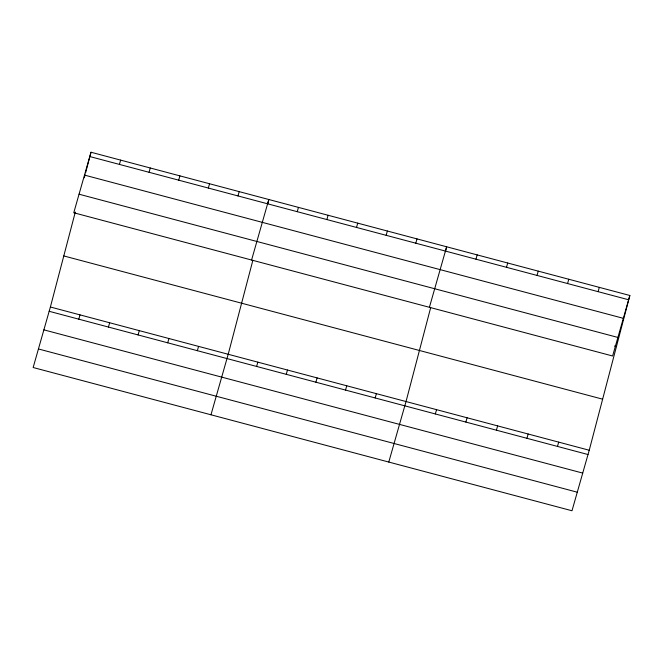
<?xml version="1.0" encoding="UTF-8"?>
<svg xmlns="http://www.w3.org/2000/svg" width="663" height="663" viewBox="0 0 663 663"><rect width="100%" height="100%" fill="white"/><g stroke="black" fill="none" stroke-linecap="round" stroke-linejoin="round"><path stroke-width="0.99" d="M629.85 295.483L612.612 355.998L73.767 212.757L91.005 152.241L629.85 295.483L589.233 450.243L571.995 510.759L33.15 367.517L50.388 307.002L75.3 212.085M84.3 177.775L85.079 174.833M85.593 172.869L91.005 152.241M252.86 260.327L228.205 354.274L210.967 414.789M267.537 204.419L268.822 199.513L251.584 260.029M430.685 307.599L406.029 401.538L388.783 462.053M445.354 251.691L446.647 246.785L429.409 307.3M119.415 164.416L120.641 160.123M78.798 319.176L80.024 314.884M149.059 172.297L150.277 167.996M108.434 327.05L109.66 322.757M178.695 180.17L179.913 175.877M138.078 334.931L139.296 330.638M208.331 188.052L209.549 183.759M167.714 342.812L168.932 338.511M237.967 195.925L239.186 191.632M197.35 350.686L198.569 346.393M297.239 211.688L298.458 207.386M256.622 366.448L257.841 362.147M326.876 219.561L328.094 215.268M286.259 374.322L287.477 370.029M356.512 227.442L357.73 223.149M315.895 382.203L317.113 377.91M386.148 235.324L387.366 231.022M345.531 390.076L346.749 385.783M415.784 243.197L417.01 238.904M375.167 397.957L376.385 393.665M475.951 259.192L477.178 254.899M435.334 413.952L436.561 409.659M506.491 267.313L507.709 263.012M465.874 422.066L467.092 417.773M537.022 275.427L538.248 271.134M496.405 430.188L497.631 425.895M567.561 283.54L568.779 279.247M526.944 438.301L528.162 434.008M598.092 291.662L599.319 287.369M557.475 446.423L558.702 442.13M89.778 156.534L628.623 299.775M84.499 175.09L623.344 318.331M79.054 194.201L617.899 337.442M614.477 346.028L616.449 346.55M63.789 255.935L602.634 399.176M50.388 307.002L589.233 450.243M49.161 311.295L588.006 454.536M43.882 329.851L582.727 473.092M38.437 348.962L577.282 492.203"/></g></svg>
